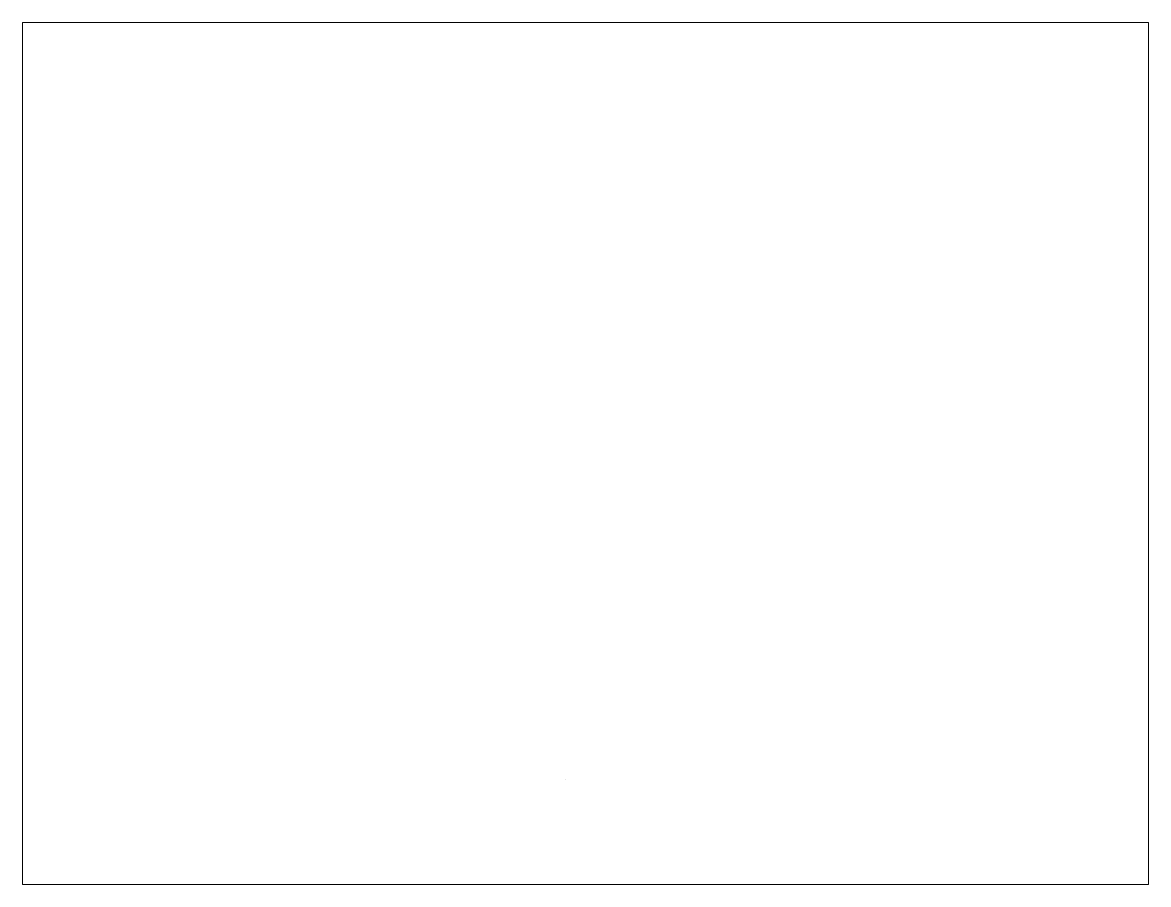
# Paper-space layout 'Layout2' of a CAD drawing. Header units: inches. Extents: x 1.07 to 9.61, y 0.82 to 7.36.
# The model-space entities are those that its viewports show. They can reach past a viewport. Long polylines and large blocks are cut down to what shows.
import ezdxf

# ---------------------------------------------------------------- set-up
doc = ezdxf.new("R2010")
doc.units = ezdxf.units.IN
doc.header["$LTSCALE"] = 32
doc.header["$MEASUREMENT"] = 0
doc.layers.add('Floor Plan', color=4, linetype='Continuous')

msp = doc.modelspace()

# ---------------------------------------------------------------- linework, layer by layer
at = {"layer": 'Floor Plan'}
msp.add_lwpolyline([(12635.64, 23.46), (12635.64, 23.46)], close=True, dxfattribs=at)

psp = doc.layouts.new('Layout2')

# ---------------------------------------------------------------- viewports
at = {"layer": 'Floor Plan', "view_target_point": (7900.6824, -5971.926)}
psp.add_viewport(center=(5.3386, 4.0886), size=(8.5417, 6.541733), view_center_point=(4743.2925, 6132.5437), view_height=363.204509, dxfattribs=at)

doc.saveas('drawing.dxf')
